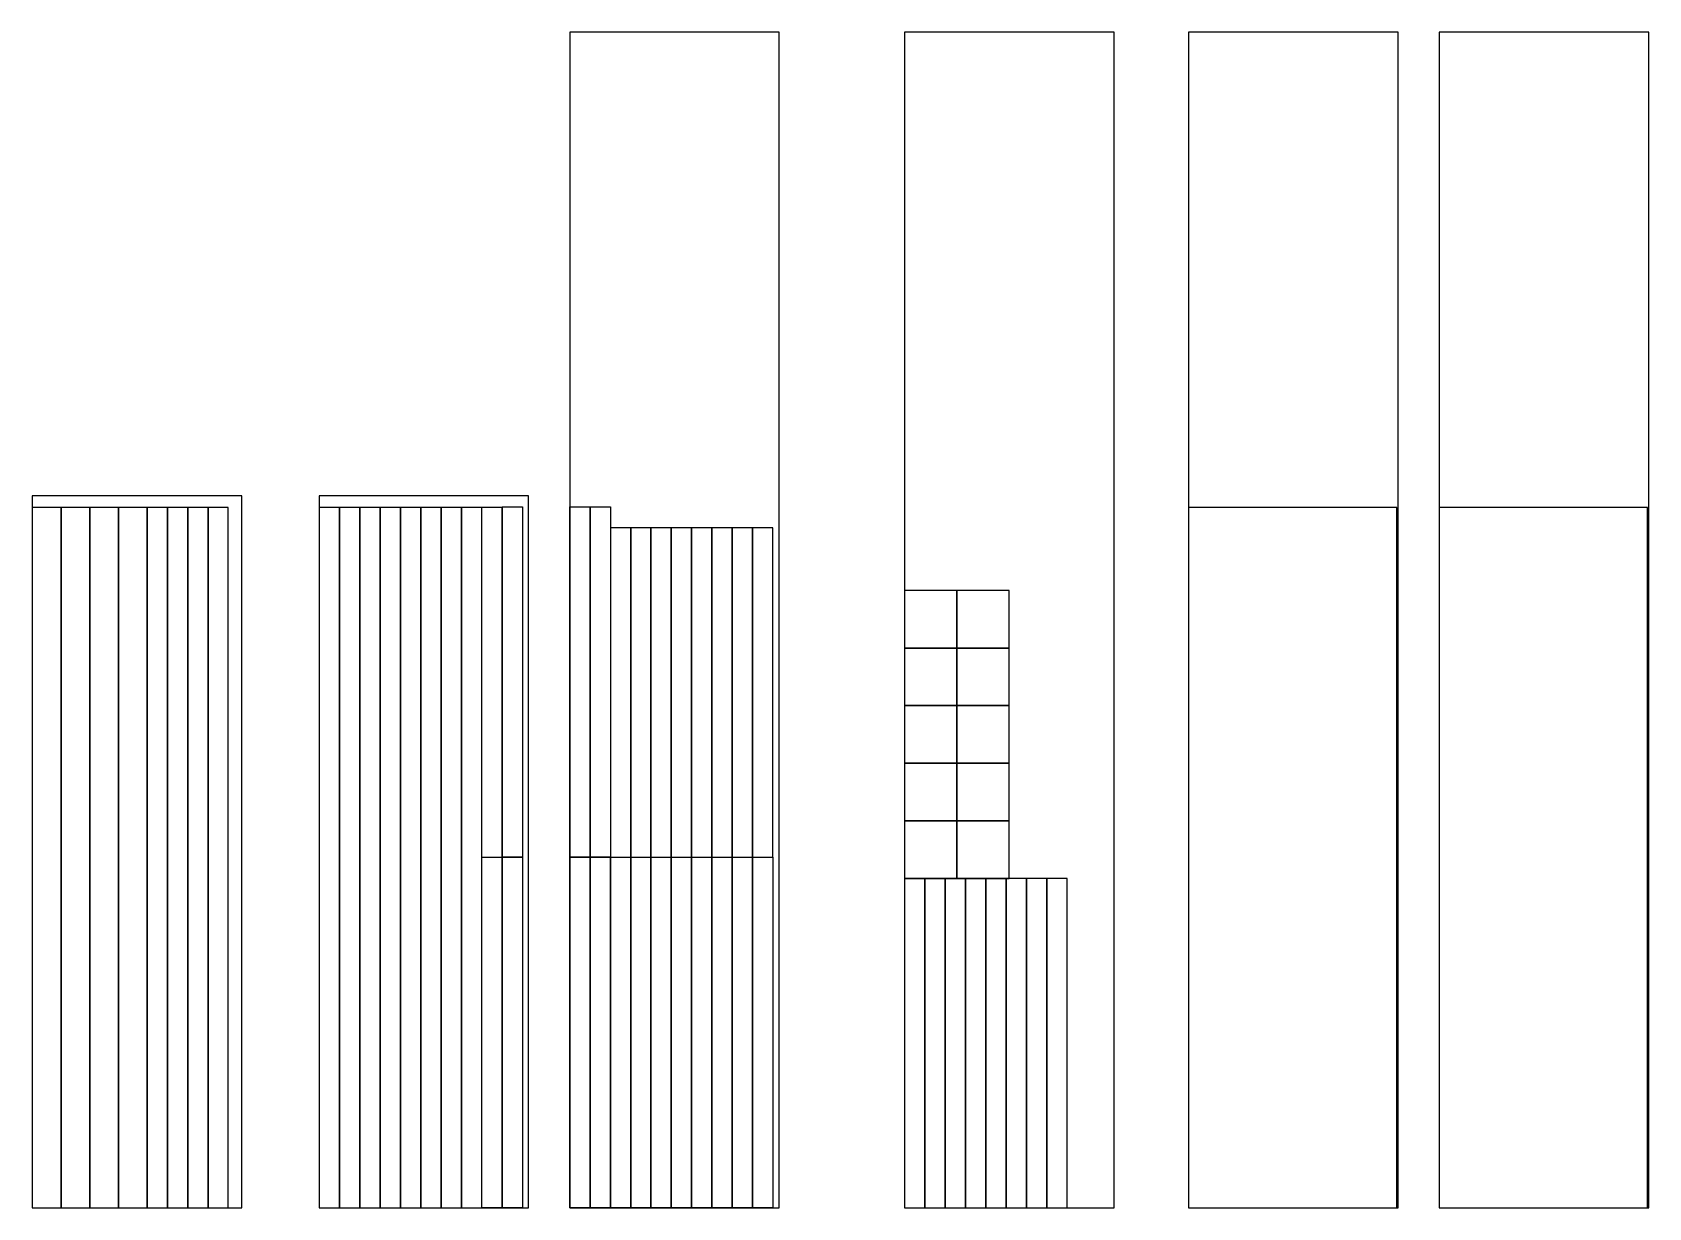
# Model space of a CAD drawing. Header units: millimetres. Extents: x -247117 to -110629, y 112398 to 149763.
# Drawn here: x -247117 to -239397, y 129277 to 134892 of the extents above; entities that cross this region are included whole.
import ezdxf

# ---------------------------------------------------------------- set-up
doc = ezdxf.new("R2010")
doc.units = ezdxf.units.MM

msp = doc.modelspace()

# ---------------------------------------------------------------- linework, layer by layer
at = {"color": 0, "linetype": 'ByBlock'}
for points in [[(-243550, 134891.7), (-244550, 134891.7), (-244550, 129277.3), (-243550, 129277.3)], [(-241950.8, 134891.7), (-242950.8, 134891.7), (-242950.8, 129277.3), (-241950.8, 129277.3)], [(-240594.3, 134891.7), (-241594.3, 134891.7), (-241594.3, 129277.3), (-240594.3, 129277.3)], [(-239397.4, 134891.7), (-240397.4, 134891.7), (-240397.4, 129277.3), (-239397.4, 129277.3)], [(-246116.5, 132677.3), (-247116.5, 132677.3), (-247116.5, 129277.3), (-246116.5, 129277.3)], [(-244746.2, 132677.3), (-245746.2, 132677.3), (-245746.2, 129277.3), (-244746.2, 129277.3)]]:
    msp.add_lwpolyline(points, close=True, dxfattribs=at)
at = {"color": 30, "linetype": 'ByBlock', "true_color": 0xf26722}
for points in [[(-246979.5, 132621.3), (-247116.5, 132621.3), (-247116.5, 129277.3), (-246979.5, 129277.3)], [(-246842.5, 132621.3), (-246979.5, 132621.3), (-246979.5, 129277.3), (-246842.5, 129277.3)], [(-246705.5, 132621.3), (-246842.5, 132621.3), (-246842.5, 129277.3), (-246705.5, 129277.3)], [(-246568.5, 132621.3), (-246705.5, 132621.3), (-246705.5, 129277.3), (-246568.5, 129277.3)], [(-246471.5, 132621.3), (-246568.5, 132621.3), (-246568.5, 129277.3), (-246471.5, 129277.3)], [(-246374.5, 132621.3), (-246471.5, 132621.3), (-246471.5, 129277.3), (-246374.5, 129277.3)], [(-246277.5, 132621.3), (-246374.5, 132621.3), (-246374.5, 129277.3), (-246277.5, 129277.3)], [(-246180.5, 132621.3), (-246277.5, 132621.3), (-246277.5, 129277.3), (-246180.5, 129277.3)], [(-245649.2, 132621.3), (-245746.2, 132621.3), (-245746.2, 129277.3), (-245649.2, 129277.3)], [(-245552.2, 132621.3), (-245649.2, 132621.3), (-245649.2, 129277.3), (-245552.2, 129277.3)], [(-245455.2, 132621.3), (-245552.2, 132621.3), (-245552.2, 129277.3), (-245455.2, 129277.3)], [(-245358.2, 132621.3), (-245455.2, 132621.3), (-245455.2, 129277.3), (-245358.2, 129277.3)], [(-245261.2, 132621.3), (-245358.2, 132621.3), (-245358.2, 129277.3), (-245261.2, 129277.3)], [(-245164.2, 132621.3), (-245261.2, 132621.3), (-245261.2, 129277.3), (-245164.2, 129277.3)], [(-245067.2, 132621.3), (-245164.2, 132621.3), (-245164.2, 129277.3), (-245067.2, 129277.3)], [(-244970.2, 132621.3), (-245067.2, 132621.3), (-245067.2, 129277.3), (-244970.2, 129277.3)]]:
    msp.add_lwpolyline(points, close=True, dxfattribs=at)
at = {"color": 41, "linetype": 'ByBlock', "true_color": 0xf4ee51}
for points in [[(-244873.2, 130949.3), (-244970.2, 130949.3), (-244970.2, 132623.3), (-244873.2, 132623.3)], [(-244776.2, 130951.3), (-244873.2, 130951.3), (-244873.2, 132625.3), (-244776.2, 132625.3)], [(-244453, 130951.3), (-244550, 130951.3), (-244550, 132625.3), (-244453, 132625.3)], [(-244356, 130951.3), (-244453, 130951.3), (-244453, 132625.3), (-244356, 132625.3)], [(-240599.3, 132621.3), (-241594.3, 132621.3), (-241594.3, 129277.3), (-240599.3, 129277.3)], [(-239402.4, 132621.3), (-240397.4, 132621.3), (-240397.4, 129277.3), (-239402.4, 129277.3)], [(-244356, 130951.3), (-244259, 130951.3), (-244259, 132524.3), (-244356, 132524.3)], [(-244259, 130951.3), (-244162, 130951.3), (-244162, 132524.3), (-244259, 132524.3)], [(-244162, 130951.3), (-244065, 130951.3), (-244065, 132524.3), (-244162, 132524.3)], [(-244065, 130951.3), (-243968, 130951.3), (-243968, 132524.3), (-244065, 132524.3)], [(-243968, 130951.3), (-243871, 130951.3), (-243871, 132524.3), (-243968, 132524.3)], [(-243871, 130951.3), (-243774, 130951.3), (-243774, 132524.3), (-243871, 132524.3)], [(-243774, 130951.3), (-243677, 130951.3), (-243677, 132524.3), (-243774, 132524.3)], [(-243677, 130951.3), (-243580, 130951.3), (-243580, 132524.3), (-243677, 132524.3)], [(-242700.8, 132225.3), (-242950.8, 132225.3), (-242950.8, 131950.3), (-242700.8, 131950.3)], [(-242450.8, 132225.3), (-242700.8, 132225.3), (-242700.8, 131950.3), (-242450.8, 131950.3)], [(-242700.8, 131950.3), (-242950.8, 131950.3), (-242950.8, 131675.3), (-242700.8, 131675.3)], [(-242450.8, 131950.3), (-242700.8, 131950.3), (-242700.8, 131675.3), (-242450.8, 131675.3)], [(-242700.8, 131675.3), (-242950.8, 131675.3), (-242950.8, 131400.3), (-242700.8, 131400.3)], [(-242450.8, 131675.3), (-242700.8, 131675.3), (-242700.8, 131400.3), (-242450.8, 131400.3)], [(-242700.8, 131400.3), (-242950.8, 131400.3), (-242950.8, 131125.3), (-242700.8, 131125.3)], [(-242450.8, 131400.3), (-242700.8, 131400.3), (-242700.8, 131125.3), (-242450.8, 131125.3)], [(-242700.8, 131125.3), (-242950.8, 131125.3), (-242950.8, 130850.3), (-242700.8, 130850.3)], [(-242450.8, 131125.3), (-242700.8, 131125.3), (-242700.8, 130850.3), (-242450.8, 130850.3)], [(-244873.2, 129277.3), (-244970.2, 129277.3), (-244970.2, 130951.3), (-244873.2, 130951.3)], [(-244776.2, 129277.3), (-244873.2, 129277.3), (-244873.2, 130951.3), (-244776.2, 130951.3)], [(-244453, 129277.3), (-244550, 129277.3), (-244550, 130951.3), (-244453, 130951.3)], [(-244356, 129277.3), (-244453, 129277.3), (-244453, 130951.3), (-244356, 130951.3)], [(-244259, 129277.3), (-244356, 129277.3), (-244356, 130951.3), (-244259, 130951.3)], [(-244162, 129277.3), (-244259, 129277.3), (-244259, 130951.3), (-244162, 130951.3)], [(-244065, 129277.3), (-244162, 129277.3), (-244162, 130951.3), (-244065, 130951.3)], [(-243968, 129277.3), (-244065, 129277.3), (-244065, 130951.3), (-243968, 130951.3)], [(-243871, 129277.3), (-243968, 129277.3), (-243968, 130951.3), (-243871, 130951.3)], [(-243774, 129277.3), (-243871, 129277.3), (-243871, 130951.3), (-243774, 130951.3)], [(-243677, 129277.3), (-243774, 129277.3), (-243774, 130951.3), (-243677, 130951.3)], [(-243580, 129277.3), (-243677, 129277.3), (-243677, 130951.3), (-243580, 130951.3)], [(-242950.8, 129277.3), (-242853.8, 129277.3), (-242853.8, 130850.3), (-242950.8, 130850.3)], [(-242853.8, 129277.3), (-242756.8, 129277.3), (-242756.8, 130850.3), (-242853.8, 130850.3)], [(-242756.8, 129277.3), (-242659.8, 129277.3), (-242659.8, 130850.3), (-242756.8, 130850.3)], [(-242659.8, 129277.3), (-242562.8, 129277.3), (-242562.8, 130850.3), (-242659.8, 130850.3)], [(-242562.8, 129277.3), (-242465.8, 129277.3), (-242465.8, 130850.3), (-242562.8, 130850.3)], [(-242465.8, 129277.3), (-242368.8, 129277.3), (-242368.8, 130850.3), (-242465.8, 130850.3)], [(-242368.8, 129277.3), (-242271.8, 129277.3), (-242271.8, 130850.3), (-242368.8, 130850.3)], [(-242271.8, 129277.3), (-242174.8, 129277.3), (-242174.8, 130850.3), (-242271.8, 130850.3)]]:
    msp.add_lwpolyline(points, close=True, dxfattribs=at)

doc.saveas('drawing.dxf')
